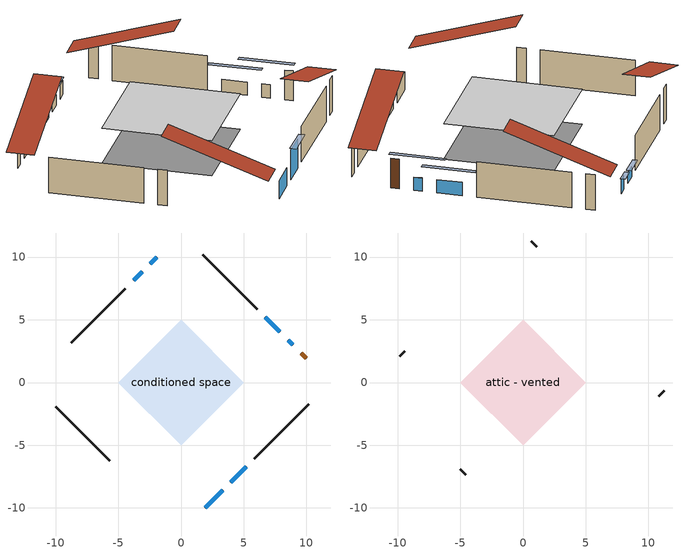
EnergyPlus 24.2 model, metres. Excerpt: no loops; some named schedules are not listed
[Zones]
conditioned space
 floor outside (Floor2 construction): -4.99,0 0,4.99 4.99,0 0,-4.99 z0.61
 wall outside (AdiabaticWallConstruction 1): 9.98,1.94 9.58,2.33 z0.61:2.64
 wall outside (AdiabaticWallConstruction): 8.93,2.99 8.53,3.39 z0.61:1.53; 7.87,4.04 6.72,5.19 z0.61:1.52; -1.94,9.98 -2.44,9.47 z0.61:1.58; -3.1,8.82 -3.78,8.13 z0.61:1.32; 1.94,-9.98 3.32,-8.59 z0.61:1.83; 3.98,-7.94 5.2,-6.71 z0.61:2.64
 wall outside (Wall1 construction): 5.86,-6.06 10.17,-1.74 / -9.98,-1.94 -5.66,-6.25 / -4.44,7.48 -8.75,3.16 / 6.07,5.85 1.75,10.16 z0.61:3.05
 window (WindowConstruction 5): 8.93,2.99 8.53,3.38 z0.61:1.52
 window (WindowConstruction): 7.87,4.04 6.73,5.19 z0.61:1.52
 window (WindowConstruction 1): -1.94,9.98 -2.44,9.47 z0.61:1.58
 window (WindowConstruction 2): -3.1,8.82 -3.78,8.13 z0.61:1.32
 window (WindowConstruction 3): 1.94,-9.98 3.32,-8.59 z0.61:1.83
 window (WindowConstruction 4): 3.98,-7.94 5.2,-6.71 z0.61:2.64
 door (Door): 9.98,1.94 9.58,2.33 z0.61:2.64
attic - vented
 floor to conditioned space (Floor1 construction Reversed): -4.99,0 0,4.99 4.99,0 0,-4.99 z3.05
 wall outside (Wall2 construction): 10.83,-1.08 11.26,-0.66 / -5,-6.91 -4.58,-7.34 / -9.41,2.5 -9.84,2.08 / 1.09,10.82 0.67,11.25 z0.61:3.05
 roof outside (Roof1 construction): 1.28,-10.63,3.05 -3.58,-5.77,5.34 -4.86,-7.05,5.34 0,-11.92,3.05; -10.63,-1.28,3.05 -5.77,3.58,5.34 -7.05,4.86,5.34 -11.92,0,3.05; -1.28,10.63,3.05 3.58,5.77,5.34 4.86,7.05,5.34 0,11.92,3.05; 10.63,1.28,3.05 5.77,-3.58,5.34 7.05,-4.86,5.34 11.92,0,3.05
shading: 7.46,4.46 10,1.91 10.21,2.13 7.67,4.67 z3.04; 6.08,5.83 8.52,3.4 8.73,3.61 6.29,6.05 z2.44; -2.55,9.37 -1.83,10.08 -2.04,10.29 -2.76,9.58 z1.73; -3.99,7.92 -2.89,9.03 -3.1,9.24 -4.2,8.13 z1.62; 5.34,-6.57 3.84,-8.08 4.13,-8.37 5.63,-6.86 z2.84
[Building]
Building 1: Terrain=Suburbs
[Site:Location]
Greenwood AP_NS: Latitude {deg}=44.98; Longitude {deg}=-64.92; Time Zone {hr}=-4; Elevation {m}=28; Keep Site Location Information=Yes
[Site:GroundTemperature:Shallow]
3.62696, 1.72046, 1.56778, 2.47251, 6.10451, 9.71958, 12.8537, 14.839, 15.0077, 13.3929, 10.3388, 6.83459
[Site:WaterMainsTemperature]
Calculation Method=Schedule; Temperature Schedule=mains temperature schedule
[Material] Roughness=Rough; Thermal Absorptance=0.9
Name | Thickness {m} | Conductivity {W/m-K} | Density {kg/m3} | Specific Heat {J/kg-K} | Solar Absorptance | Visible Absorptance
asphalt or fiberglass shingles | 0.00635 | 0.162714 | 1121.4 | 1465.45 | 0.59 | 0.59
ceiling stud and cavity | 0.1397 | 1.3918 | 65.682 | 1177.47 | 0.7 | 0.7
door material | 0.04445 | 0.053851 | 512.64 | 1214.23 | 0.7 | 0.7
floor covering | 0.0127 | 0.0433444 | 54.468 | 1339.84 | 0.6 | 0.6
floor stud and cavity | 0.1397 | 1.92581 | 92.3553 | 1139.71 | 0.7 | 0.7
furniture material conditioned space 1 | 0.1524 | 0.115458 | 640.8 | 1214.23 | 0.6 | 0.6
gypsum board | 0.0127 | 0.160291 | 801 | 837.4 | 0.6 | 0.6
osb sheathing 0.5 in. | 0.0127 | 0.115458 | 512.64 | 1214.23 | 0.7 | 0.7
osb sheathing 0.75 in. | 0.01905 | 0.115458 | 512.64 | 1214.23 | 0.7 | 0.7
wall rigid ins | 0.512978 | 0.029427 | 32.04 | 1214.23 | 0.7 | 0.7
wall stud and cavity | 0.1397 | 0.0861437 | 139.0536 | 1170.24 | 0.7 | 0.7
wall stud and cavity 1 | 0.0889 | 6.1454 | 50.32683 | 1063.81 | 0.6 | 0.6
wall stud and cavity 2 | 0.0889 | 0.380278 | 52.3479 | 1209.89 | 0.7 | 0.7
wall stud and cavity 3 | 0.0889 | 0.391764 | 83.0341 | 1211.67 | 0.7 | 0.7
wood siding | 0.0254 | 0.102417 | 544.68 | 1172.36 | 0.4 | 0.4
wood siding 1 | 0.00254 | 0.102417 | 544.68 | 1172.36 | 0.4 | 0.4
wood siding 2; wood siding 3 | 0.0254 | 0.102417 | 544.68 | 1172.36 | 0.7 | 0.7
[WindowMaterial:SimpleGlazingSystem]
Name | U-Factor {W/m2-K} | Solar Heat Gain Coefficient
WindowMaterial | 2.37113 | 0.53
WindowMaterial 1 | 2.42507 | 0.46
WindowMaterial 2 | 2.38987 | 0.51
WindowMaterial 3 | 2.97868 | 0.59
WindowMaterial 4 | 3.04227 | 0.45
[Construction]
AdiabaticWallConstruction: wood siding 2, wall rigid ins, wall stud and cavity 2, gypsum board
AdiabaticWallConstruction 1: wood siding 3, wall rigid ins, wall stud and cavity 2, gypsum board
Door: door material
Floor1 construction Reversed: gypsum board, ceiling stud and cavity
Floor2 construction: floor stud and cavity, osb sheathing 0.75 in., floor covering
furniture construction conditioned space 1: furniture material conditioned space 1
PartitionWallConstruction: gypsum board, wall stud and cavity 3, gypsum board
Roof1 construction: asphalt or fiberglass shingles
Wall1 construction: wood siding, osb sheathing 0.5 in., wall stud and cavity, gypsum board
Wall2 construction: wood siding 1, wall stud and cavity 1
WindowConstruction: WindowMaterial
WindowConstruction 1; WindowConstruction 2: WindowMaterial 1
WindowConstruction 3: WindowMaterial 2
WindowConstruction 4: WindowMaterial 3
WindowConstruction 5: WindowMaterial 4
[Zone] Multiplier=1; Part of Total Floor Area=Yes
Name | Volume {m3}
attic - vented | 18.5334
conditioned space | 121.5
[Space]
Name | Zone | Volume {m3}
attic - vented 1 | attic - vented | 18.5334
conditioned space 1 | conditioned space | 121.5
[ZoneInfiltration:EffectiveLeakageArea]
infil attic - vented 1: Zone or Space=attic - vented 1; Schedule=Always On Discrete; Effective Air Leakage Area {cm2}=2061.52; Stack Coefficient=0.000328917; Wind Coefficient=1.22536e-05
[ZoneMixing]
whole house fan mix: Zone or Space=attic - vented; Schedule=Always On Continuous; Design Flow Rate Calculation Method=Flow/Zone; Design Flow Rate {m3/s}=0; Source Zone or Space=conditioned space
[InternalMass] Zone or ZoneList=conditioned space; Space or SpaceList=conditioned space 1
Name | Construction | Surface Area {m2}
furniture mass conditioned space 1 | furniture construction conditioned space 1 | 19.928
partition wall mass | PartitionWallConstruction | 49.7997
[Lights]
interior lighting: Zone or ZoneList or Space or SpaceList=conditioned space 1; Schedule=interior lighting schedule; Design Level Calculation Method=LightingLevel; Lighting Level {W}=343.2; Return Air Fraction=0; Fraction Radiant=0.6; Fraction Visible=0.2; Fraction Replaceable=1
[People]
occupants: Zone or ZoneList or Space or SpaceList=conditioned space 1; Number of People Schedule=occupants schedule; Number of People Calculation Method=People; Number of People=3; Fraction Radiant=0.314171; Sensible Heat Fraction=0.56303; Activity Level Schedule=occupants activity schedule; Carbon Dioxide Generation Rate {m3/s-W}=0; Enable ASHRAE 55 Comfort Warnings=No; Mean Radiant Temperature Calculation Type=EnclosureAveraged
[ElectricEquipment] Zone or ZoneList or Space or SpaceList=conditioned space 1; Design Level Calculation Method=EquipmentLevel
Name | Schedule | Design Level {W} | Fraction Latent | Fraction Radiant | Fraction Lost
clothes dryer | clothes dryer schedule | 140.772 | 0.015 | 0.081 | 0.85
clothes washer | clothes washer schedule | 32.1985 | 0.03 | 0.162 | 0.7
cooking range | cooking range schedule | 215.147 | 0.08 | 0.432 | 0.2
dishwasher | dishwasher schedule | 66.8632 | 0.3 | 0.18 | 0.4
fridge | fridge schedule | 72.9452 | 0 | 0.6 | 0
mech vent house fan | mech vent house fan schedule | 0 | 0 | 0 | 1
mech vent house fan cfis | mech vent house fan cfis schedule | 0 | 0 | 0 | 0
misc plug loads | misc plug loads schedule | 494.7 | 0.045 | 0.513 | 0.1
whole house fan | Always On Discrete | 0 | 0 | 0 | 1
[OtherEquipment] Zone or ZoneList or Space or SpaceList=conditioned space 1; Design Level Calculation Method=EquipmentLevel
Name | Fuel Type | Schedule | Design Level {W} | Fraction Latent | Fraction Radiant | Fraction Lost
clothes dryer 1 | Electricity | clothes dryer schedule | 0 | 0.015 | 0.081 | 0.85
cooking range 1 | Electricity | cooking range schedule | 0 | 0.08 | 0.432 | 0.2
general water use latent | None | general water use schedule | 62.594 | 1 | 0 | 0
general water use sensible | None | general water use schedule | -61.6891 | 0 | 0.6 | 0
mech vent house fan latent load | None | Always On Discrete | 0 | 1 | 0 | 0
mech vent house fan sensible load | None | Always On Discrete | 0 | 0 | 0 | 0
water heater energy adjustment1 | Electricity | Always On Discrete | 0.01 | 0 | 0 | 1
[ZoneInfiltration:DesignFlowRate] Zone or ZoneList or Space or SpaceList=conditioned space 1; Schedule=Always On Discrete; Design Flow Rate Calculation Method=Flow/Zone; Design Flow Rate {m3/s}=0
infil flow; natural vent flow; whole house fan flow
[ZoneControl:Thermostat]
conditioned space Thermostat: Zone or ZoneList=conditioned space; Control Type Schedule=conditioned space Thermostat Schedule; Control 1=conditioned space temperature setpoint; Temperature Difference Between Cutout And Setpoint {deltaC}=0
[ZoneHVAC:Baseboard:Convective:Electric]
electric baseboard: Availability Schedule=Always On Discrete; Heating Design Capacity {W}=13289.6; Efficiency=1
[AirLoopHVAC:UnitarySystem]
unit heater unitary system: Control Type=Load; Controlling Zone or Thermostat Location=conditioned space; Dehumidification Control Type=None; Availability Schedule=Always On Discrete; Supply Fan=unit heater supply fan; Fan Placement=BlowThrough; Supply Air Fan Operating Mode Schedule=unit heater auto fan schedule; Heating Coil=unit heater htg coil; DX Heating Coil Sizing Ratio=1; Use DOAS DX Cooling Coil=No; Minimum Supply Air Temperature {C}=2; Latent Load Control=SensibleOnlyLoadControl; Cooling Supply Air Flow Rate Method=None; Heating Supply Air Flow Rate Method=SupplyAirFlowRate; Heating Supply Air Flow Rate {m3/s}=0.00141584; No Load Supply Air Flow Rate Method=SupplyAirFlowRate; No Load Supply Air Flow Rate {m3/s}=0; No Load Supply Air Flow Rate Control Set To Low Speed=Yes; Maximum Supply Air Temperature {C}=48.8889; Maximum Outdoor Dry-Bulb Temperature for Supplemental Heater Operation {C}=21; Ancillary On-Cycle Electric Power {W}=0; Ancillary Off-Cycle Electric Power {W}=0
[Fan:SystemModel]
unit heater supply fan: Availability Schedule=Always On Discrete; Design Maximum Air Flow Rate {m3/s}=0.00141584; Speed Control Method=Discrete; Electric Power Minimum Flow Rate Fraction=0.2; Design Pressure Rise {Pa}=500; Motor Efficiency=1; Motor In Air Stream Fraction=1; Design Electric Power Consumption {W}=Autosize; Design Power Sizing Method=PowerPerFlow; Electric Power Per Unit Flow Rate {W/(m3/s)}=28251.7; Electric Power Per Unit Flow Rate Per Unit Pressure {W/((m3/s)-Pa)}=1.66667; Fan Total Efficiency=0.7; Motor Loss Radiative Fraction=0; Number of Speeds=1; Speed Flow Fraction 1=1; Speed Electric Power Fraction 1=1
[Coil:Heating:Fuel]
unit heater htg coil: Availability Schedule=Always On Discrete; Fuel Type=OtherFuel1; Burner Efficiency=0.7; Nominal Capacity {W}=0.293071; On Cycle Parasitic Electric Load {W}=0; Off Cycle Parasitic Fuel Load {W}=0
[Zone equipment]
conditioned space: electric baseboard, unit heater unitary system
[Exterior:Lights]
exterior lighting: Schedule=exterior lighting schedule; Design Level {W}=75.6
[EnergyManagementSystem:GlobalVariable]
infil_program_Qfan
infil_program_Qinf
natural_vent_program_Qnv
natural_vent_program_Qwhf
[EnergyManagementSystem:Sensor]
Name | Output:Variable or Output:Meter Index Key | Output:Variable or Output:Meter
airflow_gain | infil flow | Infiltration Sensible Heat Gain Energy
airflow_gain_1 | natural vent flow | Infiltration Sensible Heat Gain Energy
airflow_gain_2 | whole house fan flow | Infiltration Sensible Heat Gain Energy
airflow_loss | infil flow | Infiltration Sensible Heat Loss Energy
airflow_loss_1 | natural vent flow | Infiltration Sensible Heat Loss Energy
airflow_loss_2 | whole house fan flow | Infiltration Sensible Heat Loss Energy
clg_load_cond |  | Cooling:EnergyTransfer:Zone:CONDITIONED SPACE
clg_sp_s; clg_sp_s_1 | cooling setpoint | Schedule Value
clothes_dryer_exhaust_0_sch_s | clothes dryer exhaust 0 schedule | Schedule Value
conditioned_space_clg_unmet_s | conditioned space | Zone Cooling Setpoint Not Met Time
conditioned_space_htg_unmet_s | conditioned space | Zone Heating Setpoint Not Met Time
cool_season | cooling season schedule | Schedule Value
fridge_tin_s; tin_s; tin_s_1 | conditioned space | Zone Mean Air Temperature
htg_load_cond |  | Heating:EnergyTransfer:Zone:CONDITIONED SPACE
htg_sp_s; htg_sp_s_1 | heating setpoint | Schedule Value
ig_ee_conv | clothes dryer | Electric Equipment Convective Heating Energy
ig_ee_conv_2 | cooking range | Electric Equipment Convective Heating Energy
ig_ee_conv_4 | fridge | Electric Equipment Convective Heating Energy
ig_ee_conv_5 | misc plug loads | Electric Equipment Convective Heating Energy
ig_ee_conv_6 | whole house fan | Electric Equipment Convective Heating Energy
ig_ee_rad | clothes dryer | Electric Equipment Radiant Heating Energy
ig_ee_rad_2 | cooking range | Electric Equipment Radiant Heating Energy
ig_ee_rad_4 | fridge | Electric Equipment Radiant Heating Energy
ig_ee_rad_5 | misc plug loads | Electric Equipment Radiant Heating Energy
ig_ee_rad_6 | whole house fan | Electric Equipment Radiant Heating Energy
ig_lgt_conv | interior lighting | Lights Convective Heating Energy
ig_lgt_rad | interior lighting | Lights Radiant Heating Energy
ig_lgt_vis | interior lighting | Lights Visible Radiation Heating Energy
ig_oe_conv | clothes dryer 1 | Other Equipment Convective Heating Energy
ig_oe_conv_1 | cooking range 1 | Other Equipment Convective Heating Energy
ig_oe_conv_2 | general water use latent | Other Equipment Convective Heating Energy
ig_oe_conv_3 | general water use sensible | Other Equipment Convective Heating Energy
ig_oe_conv_4 | water heater energy adjustment1 | Other Equipment Convective Heating Energy
ig_oe_rad | clothes dryer 1 | Other Equipment Radiant Heating Energy
ig_oe_rad_1 | cooking range 1 | Other Equipment Radiant Heating Energy
ig_oe_rad_2 | general water use latent | Other Equipment Radiant Heating Energy
ig_oe_rad_3 | general water use sensible | Other Equipment Radiant Heating Energy
ig_oe_rad_4 | water heater energy adjustment1 | Other Equipment Radiant Heating Energy
ig_ppl_conv | occupants | People Convective Heating Energy
ig_ppl_rad | occupants | People Radiant Heating Energy
im_conv | furniture mass conditioned space 1 | Surface Inside Face Convection Heat Gain Energy
im_conv_1 | partition wall mass | Surface Inside Face Convection Heat Gain Energy
im_ig | furniture mass conditioned space 1 | Surface Inside Face Internal Gains Radiation Heat Gain Energy
im_ig_1 | partition wall mass | Surface Inside Face Internal Gains Radiation Heat Gain Energy
im_lgt | furniture mass conditioned space 1 | Surface Inside Face Lights Radiation Heat Gain Energy
im_lgt_1 | partition wall mass | Surface Inside Face Lights Radiation Heat Gain Energy
im_sol | furniture mass conditioned space 1 | Surface Inside Face Solar Radiation Heat Gain Energy
im_sol_1 | partition wall mass | Surface Inside Face Solar Radiation Heat Gain Energy
im_surf | furniture mass conditioned space 1 | Surface Inside Face Net Surface Thermal Radiation Heat Gain Energy
im_surf_1 | partition wall mass | Surface Inside Face Net Surface Thermal Radiation Heat Gain Energy
mv_conv | mech vent house fan | Electric Equipment Convective Heating Energy
mv_conv_1 | mech vent house fan cfis | Electric Equipment Convective Heating Energy
mv_conv_2 | mech vent house fan latent load | Other Equipment Convective Heating Energy
mv_conv_3 | mech vent house fan sensible load | Other Equipment Convective Heating Energy
mv_rad | mech vent house fan | Electric Equipment Radiant Heating Energy
mv_rad_1 | mech vent house fan cfis | Electric Equipment Radiant Heating Energy
mv_rad_2 | mech vent house fan latent load | Other Equipment Radiant Heating Energy
mv_rad_3 | mech vent house fan sensible load | Other Equipment Radiant Heating Energy
natural_vent_s | natural vent schedule | Schedule Value
out_pb_s |  | Site Outdoor Air Barometric Pressure
out_wt_s |  | Site Outdoor Air Humidity Ratio
site_vw_s |  | Site Wind Speed
ss_back_out | Window1 | Surface Window Shortwave from Zone Back Out Window Heat Transfer Rate
ss_back_out_1 | Window2 | Surface Window Shortwave from Zone Back Out Window Heat Transfer Rate
ss_back_out_2 | Window3 | Surface Window Shortwave from Zone Back Out Window Heat Transfer Rate
ss_back_out_3 | Window4 | Surface Window Shortwave from Zone Back Out Window Heat Transfer Rate
ss_back_out_4 | Window5 | Surface Window Shortwave from Zone Back Out Window Heat Transfer Rate
ss_back_out_5 | Window7 | Surface Window Shortwave from Zone Back Out Window Heat Transfer Rate
ss_conv | Door1 | Surface Inside Face Convection Heat Gain Energy
ss_conv_1 | Window1 | Surface Inside Face Convection Heat Gain Energy
ss_conv_2 | Window2 | Surface Inside Face Convection Heat Gain Energy
ss_conv_3 | Window3 | Surface Inside Face Convection Heat Gain Energy
ss_conv_4 | Window4 | Surface Inside Face Convection Heat Gain Energy
ss_conv_5 | Window5 | Surface Inside Face Convection Heat Gain Energy
ss_conv_6 | Window7 | Surface Inside Face Convection Heat Gain Energy
ss_ig | Door1 | Surface Inside Face Internal Gains Radiation Heat Gain Energy
ss_ig_1 | Window1 | Surface Inside Face Internal Gains Radiation Heat Gain Energy
ss_ig_2 | Window2 | Surface Inside Face Internal Gains Radiation Heat Gain Energy
ss_ig_3 | Window3 | Surface Inside Face Internal Gains Radiation Heat Gain Energy
ss_ig_4 | Window4 | Surface Inside Face Internal Gains Radiation Heat Gain Energy
ss_ig_5 | Window5 | Surface Inside Face Internal Gains Radiation Heat Gain Energy
ss_ig_6 | Window7 | Surface Inside Face Internal Gains Radiation Heat Gain Energy
ss_lgt | Door1 | Surface Inside Face Lights Radiation Heat Gain Energy
ss_sol | Door1 | Surface Inside Face Solar Radiation Heat Gain Energy
ss_surf | Door1 | Surface Inside Face Net Surface Thermal Radiation Heat Gain Energy
ss_surf_1 | Window1 | Surface Inside Face Net Surface Thermal Radiation Heat Gain Energy
ss_surf_2 | Window2 | Surface Inside Face Net Surface Thermal Radiation Heat Gain Energy
ss_surf_3 | Window3 | Surface Inside Face Net Surface Thermal Radiation Heat Gain Energy
ss_surf_4 | Window4 | Surface Inside Face Net Surface Thermal Radiation Heat Gain Energy
ss_surf_5 | Window5 | Surface Inside Face Net Surface Thermal Radiation Heat Gain Energy
ss_surf_6 | Window7 | Surface Inside Face Net Surface Thermal Radiation Heat Gain Energy
ss_trans_in | Window1 | Surface Window Transmitted Solar Radiation Rate
ss_trans_in_1 | Window2 | Surface Window Transmitted Solar Radiation Rate
ss_trans_in_2 | Window3 | Surface Window Transmitted Solar Radiation Rate
ss_trans_in_3 | Window4 | Surface Window Transmitted Solar Radiation Rate
ss_trans_in_4 | Window5 | Surface Window Transmitted Solar Radiation Rate
ss_trans_in_5 | Window7 | Surface Window Transmitted Solar Radiation Rate
ss_trans_out | Window1 | Surface Inside Face Initial Transmitted Diffuse Transmitted Out Window Solar Radiation Rate
ss_trans_out_1 | Window2 | Surface Inside Face Initial Transmitted Diffuse Transmitted Out Window Solar Radiation Rate
ss_trans_out_2 | Window3 | Surface Inside Face Initial Transmitted Diffuse Transmitted Out Window Solar Radiation Rate
ss_trans_out_3 | Window4 | Surface Inside Face Initial Transmitted Diffuse Transmitted Out Window Solar Radiation Rate
ss_trans_out_4 | Window5 | Surface Inside Face Initial Transmitted Diffuse Transmitted Out Window Solar Radiation Rate
ss_trans_out_5 | Window7 | Surface Inside Face Initial Transmitted Diffuse Transmitted Out Window Solar Radiation Rate
s_conv | Floor1 | Surface Inside Face Convection Heat Gain Energy
s_conv_1 | Floor2 | Surface Inside Face Convection Heat Gain Energy
s_conv_2 | Wall1:135 | Surface Inside Face Convection Heat Gain Energy
s_conv_3 | Wall1:225 | Surface Inside Face Convection Heat Gain Energy
s_conv_4 | Wall1:315 | Surface Inside Face Convection Heat Gain Energy
s_conv_5 | Wall1:45 | Surface Inside Face Convection Heat Gain Energy
s_ig | Floor1 | Surface Inside Face Internal Gains Radiation Heat Gain Energy
s_ig_1 | Floor2 | Surface Inside Face Internal Gains Radiation Heat Gain Energy
s_ig_2 | Wall1:135 | Surface Inside Face Internal Gains Radiation Heat Gain Energy
s_ig_3 | Wall1:225 | Surface Inside Face Internal Gains Radiation Heat Gain Energy
s_ig_4 | Wall1:315 | Surface Inside Face Internal Gains Radiation Heat Gain Energy
s_ig_5 | Wall1:45 | Surface Inside Face Internal Gains Radiation Heat Gain Energy
s_lgt | Floor1 | Surface Inside Face Lights Radiation Heat Gain Energy
s_lgt_1 | Floor2 | Surface Inside Face Lights Radiation Heat Gain Energy
s_lgt_2 | Wall1:135 | Surface Inside Face Lights Radiation Heat Gain Energy
s_lgt_3 | Wall1:225 | Surface Inside Face Lights Radiation Heat Gain Energy
s_lgt_4 | Wall1:315 | Surface Inside Face Lights Radiation Heat Gain Energy
s_lgt_5 | Wall1:45 | Surface Inside Face Lights Radiation Heat Gain Energy
s_sol | Floor1 | Surface Inside Face Solar Radiation Heat Gain Energy
s_sol_1 | Floor2 | Surface Inside Face Solar Radiation Heat Gain Energy
s_sol_2 | Wall1:135 | Surface Inside Face Solar Radiation Heat Gain Energy
s_sol_3 | Wall1:225 | Surface Inside Face Solar Radiation Heat Gain Energy
s_sol_4 | Wall1:315 | Surface Inside Face Solar Radiation Heat Gain Energy
s_sol_5 | Wall1:45 | Surface Inside Face Solar Radiation Heat Gain Energy
s_surf | Floor1 | Surface Inside Face Net Surface Thermal Radiation Heat Gain Energy
s_surf_1 | Floor2 | Surface Inside Face Net Surface Thermal Radiation Heat Gain Energy
s_surf_2 | Wall1:135 | Surface Inside Face Net Surface Thermal Radiation Heat Gain Energy
s_surf_3 | Wall1:225 | Surface Inside Face Net Surface Thermal Radiation Heat Gain Energy
s_surf_4 | Wall1:315 | Surface Inside Face Net Surface Thermal Radiation Heat Gain Energy
s_surf_5 | Wall1:45 | Surface Inside Face Net Surface Thermal Radiation Heat Gain Energy
tout_s | conditioned space | Zone Outdoor Air Drybulb Temperature
unit_heater_htg_coil_s | unit heater htg coil | Heating Coil Heating Energy
unit_heater_supply_fan_s | unit heater supply fan | Fan Electricity Energy
win_s | conditioned space | Zone Air Humidity Ratio
[EnergyManagementSystem:Actuator]
Name | Actuated Component Unique | Actuated Component Type | Actuated Component Control Type
fridge_schedule_act | fridge schedule | Schedule:Constant | Schedule Value
infil_flow_act | infil flow | Zone Infiltration | Air Exchange Flow Rate
mech_vent_house_fan_cfis_act | mech vent house fan cfis | ElectricEquipment | Electricity Rate
mech_vent_house_fan_latent_load_act | mech vent house fan latent load | OtherEquipment | Power Level
mech_vent_house_fan_sensible_load_act | mech vent house fan sensible load | OtherEquipment | Power Level
natural_vent_flow_act | natural vent flow | Zone Infiltration | Air Exchange Flow Rate
water_heater_ec_adj_act | water heater energy adjustment1 | OtherEquipment | Power Level
whole_house_fan_act | whole house fan | ElectricEquipment | Electricity Rate
whole_house_fan_flow_act | whole house fan flow | Zone Infiltration | Air Exchange Flow Rate
whole_house_fan_mix_act | whole house fan mix | ZoneMixing | Air Exchange Flow Rate
